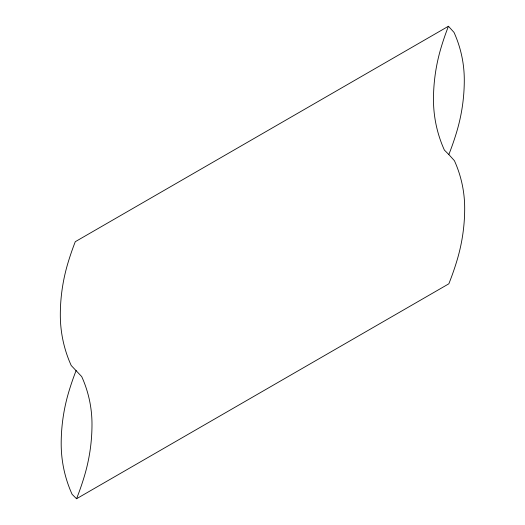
<?xml version="1.0" encoding="UTF-8"?>
<svg xmlns="http://www.w3.org/2000/svg" width="525" height="525" viewBox="0 0 525 525"><rect width="100%" height="100%" fill="white"/><g stroke="black" fill="none" stroke-linecap="round" stroke-linejoin="round"><path stroke-width="0.79" d="M76.538 498.75L448.836 283.808A273.315 273.315 0 0 0 457.183 259.842A180.915 180.915 0 0 0 464.684 208.307A115.513 115.513 0 0 0 454.414 160.696L448.836 154.54A273.315 273.315 0 0 0 456.796 131.558A180.915 180.915 0 0 0 464.29 80.023A115.513 115.513 0 0 0 454.02 32.406L448.448 26.25L75.285 241.697A273.315 273.315 0 0 0 67.817 263.432A180.915 180.915 0 0 0 60.316 314.967A122.66 122.66 0 0 0 71.223 365.525L81.723 376.615A115.513 115.513 0 0 1 91.993 424.233A180.915 180.915 0 0 1 84.499 475.768A273.315 273.315 0 0 1 76.538 498.75L72.089 494.294A122.66 122.66 0 0 1 61.189 443.737A180.915 180.915 0 0 1 68.683 392.201A273.315 273.315 0 0 1 76.151 370.46M448.836 154.54L444.386 150.084A122.66 122.66 0 0 1 433.479 99.52A180.915 180.915 0 0 1 440.98 47.985A273.315 273.315 0 0 1 448.448 26.25"/></g></svg>
